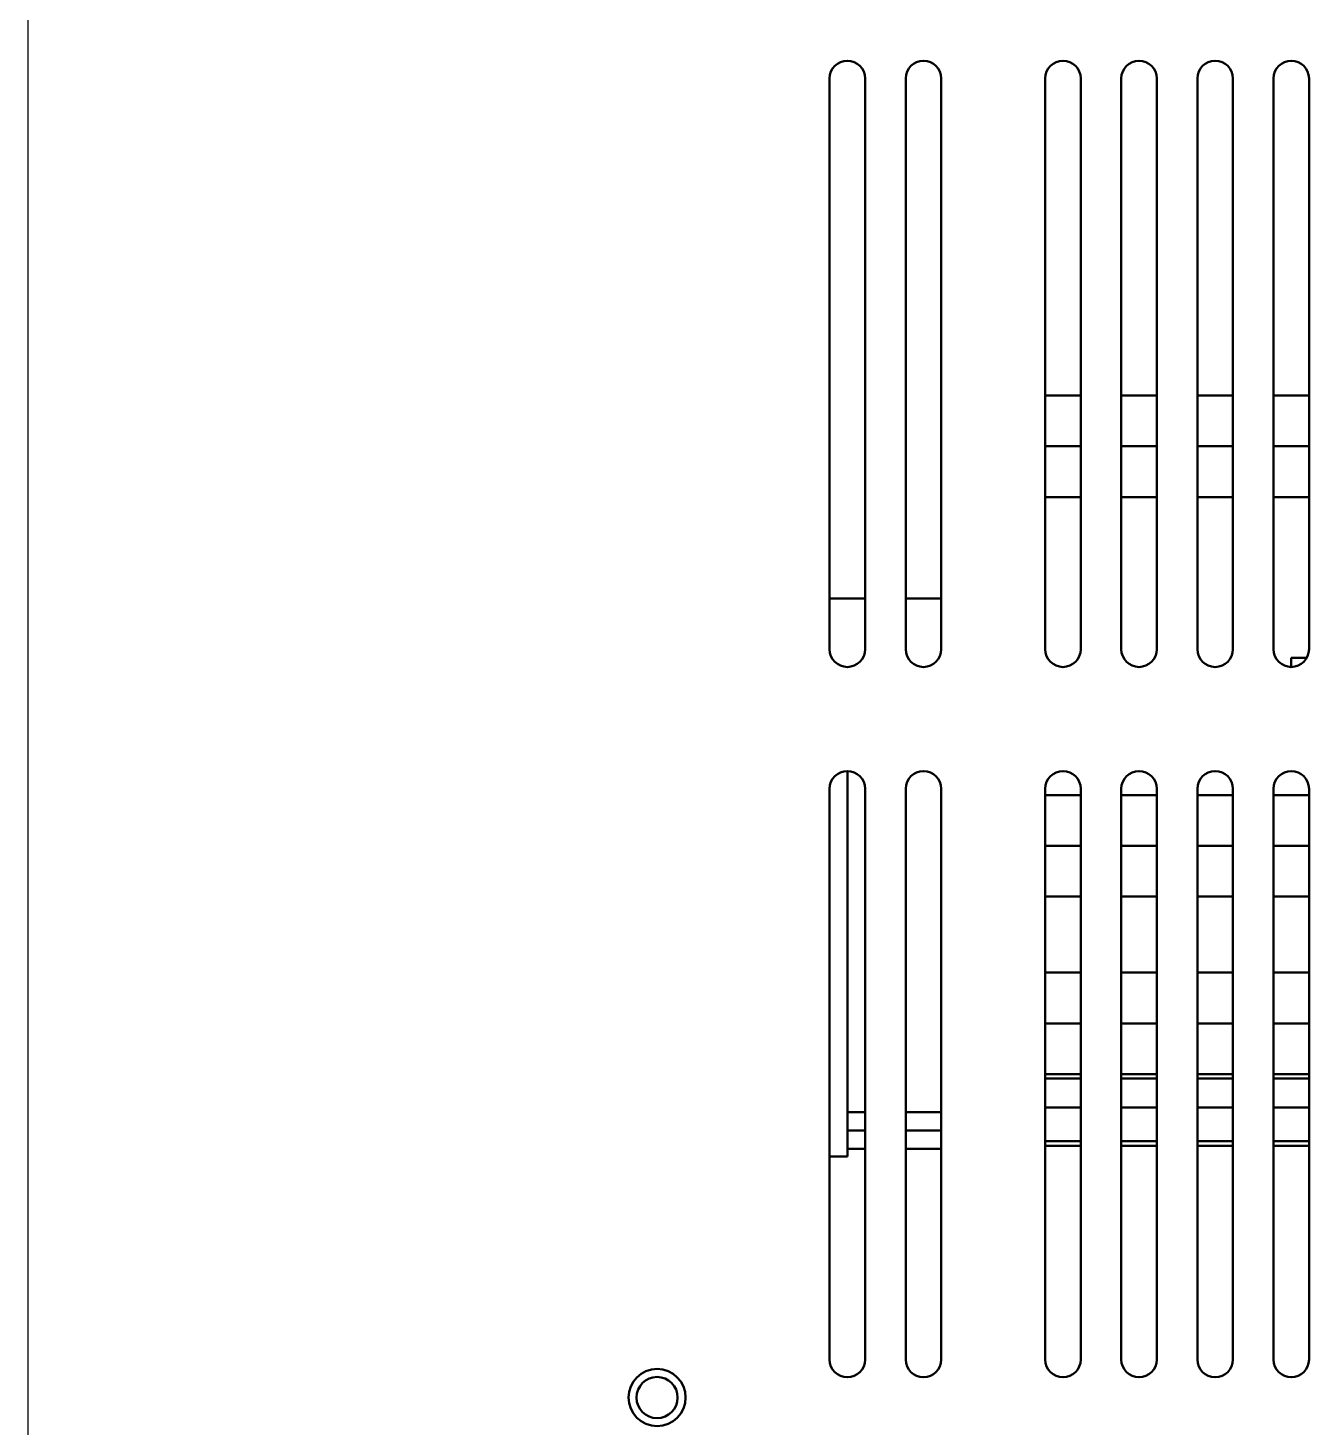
# Model space of a CAD drawing. Header units: millimetres. Extents: x 2121 to 4904, y 892 to 1933.
# Drawn here: x 2574.7 to 2726.2, y 1378.1 to 1543.6 of the extents above; entities that cross this region are included whole.
import ezdxf

# ---------------------------------------------------------------- set-up
doc = ezdxf.new("R2010")
doc.units = ezdxf.units.MM
doc.header["$LTSCALE"] = 1.8
doc.layers.add('외형선(ISO)', color=7, linetype='Continuous', lineweight=50)
doc.layers.add('치수(ISO)', color=7, linetype='Continuous', lineweight=25)

msp = doc.modelspace()

# ---------------------------------------------------------------- linework, layer by layer
at = {"layer": '외형선(ISO)', "color": 7}
for p, q in [((2669.479, 1470.133), (2669.479, 1537.633)), ((2673.679, 1537.633), (2673.679, 1470.133)), ((2678.479, 1470.133), (2678.479, 1537.633)), ((2682.679, 1537.633), (2682.679, 1470.133)), ((2694.979, 1470.133), (2694.979, 1537.633)), ((2699.179, 1537.633), (2699.179, 1470.133)), ((2703.979, 1470.133), (2703.979, 1537.633)), ((2708.179, 1537.633), (2708.179, 1470.133)), ((2712.979, 1470.133), (2712.979, 1537.633)), ((2717.179, 1537.633), (2717.179, 1470.133)), ((2721.979, 1470.133), (2721.979, 1537.633)), ((2726.179, 1537.633), (2726.179, 1470.133)), ((2694.979, 1500.133), (2699.179, 1500.133)), ((2703.979, 1500.133), (2708.179, 1500.133)), ((2712.979, 1500.133), (2717.179, 1500.133)), ((2721.979, 1500.133), (2726.179, 1500.133)), ((2694.979, 1494.133), (2699.179, 1494.133)), ((2703.979, 1494.133), (2708.179, 1494.133)), ((2712.979, 1494.133), (2717.179, 1494.133)), ((2721.979, 1494.133), (2726.179, 1494.133)), ((2694.979, 1488.133), (2699.179, 1488.133)), ((2703.979, 1488.133), (2708.179, 1488.133)), ((2712.979, 1488.133), (2717.179, 1488.133)), ((2721.979, 1488.133), (2726.179, 1488.133)), ((2673.679, 1476.133), (2669.479, 1476.133)), ((2682.679, 1476.133), (2678.479, 1476.133)), ((2724.079, 1469.126), (2725.922, 1469.126)), ((2724.079, 1469.126), (2724.079, 1468.033)), ((2671.579, 1455.733), (2671.579, 1410.133)), ((2669.479, 1386.133), (2669.479, 1453.633)), ((2673.679, 1453.633), (2673.679, 1386.133)), ((2678.479, 1386.133), (2678.479, 1453.633)), ((2682.679, 1453.633), (2682.679, 1386.133)), ((2694.979, 1386.133), (2694.979, 1453.633)), ((2694.979, 1452.883), (2699.179, 1452.883)), ((2699.179, 1453.633), (2699.179, 1386.133)), ((2703.979, 1386.133), (2703.979, 1453.633)), ((2703.979, 1452.883), (2708.179, 1452.883)), ((2708.179, 1453.633), (2708.179, 1386.133)), ((2712.979, 1386.133), (2712.979, 1453.633)), ((2712.979, 1452.883), (2717.179, 1452.883)), ((2717.179, 1453.633), (2717.179, 1386.133)), ((2721.979, 1386.133), (2721.979, 1453.633)), ((2721.979, 1452.883), (2726.179, 1452.883)), ((2726.179, 1453.633), (2726.179, 1386.133)), ((2694.979, 1446.883), (2699.179, 1446.883)), ((2703.979, 1446.883), (2708.179, 1446.883)), ((2712.979, 1446.883), (2717.179, 1446.883)), ((2721.979, 1446.883), (2726.179, 1446.883)), ((2694.979, 1440.883), (2699.179, 1440.883)), ((2703.979, 1440.883), (2708.179, 1440.883)), ((2712.979, 1440.883), (2717.179, 1440.883)), ((2721.979, 1440.883), (2726.179, 1440.883)), ((2694.979, 1431.883), (2699.179, 1431.883)), ((2703.979, 1431.883), (2708.179, 1431.883)), ((2712.979, 1431.883), (2717.179, 1431.883)), ((2721.979, 1431.883), (2726.179, 1431.883)), ((2694.979, 1425.883), (2699.179, 1425.883)), ((2703.979, 1425.883), (2708.179, 1425.883)), ((2712.979, 1425.883), (2717.179, 1425.883)), ((2721.979, 1425.883), (2726.179, 1425.883)), ((2694.979, 1419.883), (2699.179, 1419.883)), ((2703.979, 1419.883), (2708.179, 1419.883)), ((2712.979, 1419.883), (2717.179, 1419.883)), ((2721.979, 1419.883), (2726.179, 1419.883)), ((2694.979, 1419.384), (2699.179, 1419.384)), ((2703.979, 1419.384), (2708.179, 1419.384)), ((2712.979, 1419.384), (2717.179, 1419.384)), ((2721.979, 1419.384), (2726.179, 1419.384)), ((2671.579, 1415.383), (2673.679, 1415.383)), ((2678.479, 1415.383), (2682.679, 1415.383)), ((2694.979, 1415.95), (2699.179, 1415.95)), ((2703.979, 1415.95), (2708.179, 1415.95)), ((2712.979, 1415.95), (2717.179, 1415.95)), ((2721.979, 1415.95), (2726.179, 1415.95)), ((2671.579, 1413.218), (2673.679, 1413.218)), ((2678.479, 1413.218), (2682.679, 1413.218)), ((2694.979, 1411.949), (2699.179, 1411.949)), ((2703.979, 1411.949), (2708.179, 1411.949)), ((2712.979, 1411.949), (2717.179, 1411.949)), ((2721.979, 1411.949), (2726.179, 1411.949)), ((2671.579, 1410.133), (2669.479, 1410.133)), ((2671.579, 1411.053), (2673.679, 1411.053)), ((2678.479, 1411.053), (2682.679, 1411.053)), ((2694.979, 1411.382), (2699.179, 1411.382)), ((2703.979, 1411.382), (2708.179, 1411.382)), ((2712.979, 1411.382), (2717.179, 1411.382)), ((2721.979, 1411.382), (2726.179, 1411.382))]:
    msp.add_line(p, q, dxfattribs=at)
for radius in [3.375, 2.431]:
    msp.add_circle((2649.079, 1381.633), radius, dxfattribs=at)
for centre, start, end in [((2671.579, 1537.633), 0, 180), ((2680.579, 1537.633), 0, 180), ((2697.079, 1537.633), 0, 180), ((2706.079, 1537.633), 0, 180), ((2715.079, 1537.633), 0, 180), ((2724.079, 1537.633), 0, 180), ((2671.579, 1470.133), 180, 0), ((2680.579, 1470.133), 180, 0), ((2697.079, 1470.133), 180, 0), ((2706.079, 1470.133), 180, 0), ((2715.079, 1470.133), 180, 0), ((2724.079, 1470.133), 180, 0), ((2671.579, 1453.633), 0, 180), ((2680.579, 1453.633), 0, 180), ((2697.079, 1453.633), 0, 180), ((2706.079, 1453.633), 0, 180), ((2715.079, 1453.633), 0, 180), ((2724.079, 1453.633), 0, 180), ((2671.579, 1386.133), 180, 0), ((2680.579, 1386.133), 180, 0), ((2697.079, 1386.133), 180, 0), ((2706.079, 1386.133), 180, 0), ((2715.079, 1386.133), 180, 0), ((2724.079, 1386.133), 180, 0)]:
    msp.add_arc(centre, 2.1, start, end, dxfattribs=at)
at = {"layer": '치수(ISO)', "color": 7}
msp.add_line((2574.679, 1703.533), (2574.679, 1276.033), dxfattribs=at)

doc.saveas('drawing.dxf')
